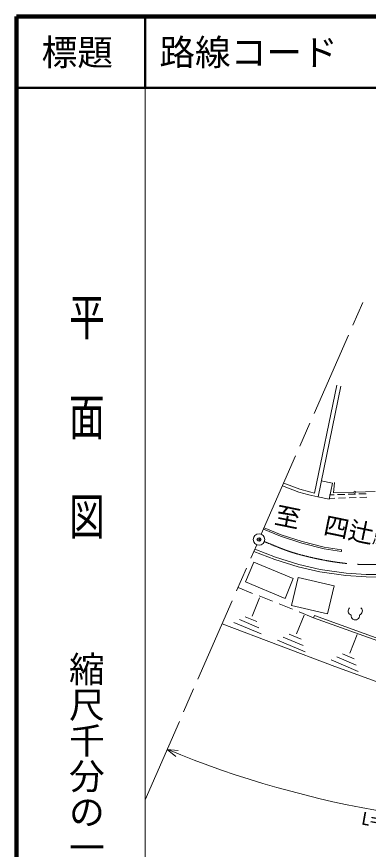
# Model space of a CAD drawing. Units: millimetres, scale not verified. Extents: x 40000 to 680000, y 20000 to 380000.
# Drawn here: x 40000 to 89294, y 263219 to 380000 of the extents above; entities that cross this region are included whole.
import ezdxf
from ezdxf.enums import TextEntityAlignment as Align

# ---------------------------------------------------------------- set-up
doc = ezdxf.new("R2010")
doc.units = ezdxf.units.MM
doc.header["$LTSCALE"] = 1000
doc.header["$PDMODE"] = 32
doc.header["$PDSIZE"] = 500
doc.linetypes.add('CHAIN', pattern=[18.5, 12, -1.5, 3.5, -1.5])
for name, color, linetype, lineweight in [('M-BGD', 7, 'Continuous', 13), ('M-BGD-HTXT', 7, 'Continuous', 13), ('M-BMK', 2, 'CHAIN', 13), ('M-BMK-SRVR', 3, 'Continuous', 13), ('M-STR-HTXT', 7, 'Continuous', 13), ('M-TTL', 2, 'Continuous', 140), ('M-TTL-BAND', 7, 'Continuous', 13), ('M-TTL-LINE', 7, 'Continuous', 50)]:
    doc.layers.add(name, color=color, linetype=linetype, lineweight=lineweight)
doc.layers.add('M-OTRS', color=6, linetype='Continuous')
doc.layers.add('M-TTL-TXT', color=7, linetype='Continuous')
doc.styles.add('@ＭＳ ゴシック', font='')
doc.styles.add('ＭＳ ゴシック', font='')
doc.styles.get('@ＭＳ ゴシック').set_extended_font_data('@MS Gothic')
doc.styles.get('ＭＳ ゴシック').set_extended_font_data('MS Gothic')

# ---------------------------------------------------------------- blocks, each defined once
blk = doc.blocks.new('園庭')
at = {"color": 7, "linetype": 'Continuous', "lineweight": 13}
for centre, start, end in [((-0.4, 0.4), 131.4195, 251.1424), ((0.4, 0.4), 288.8576, 48.5806), ((0, -0.25), 172.1402, 7.8598)]:
    blk.add_arc(centre, 0.6, start, end, dxfattribs=at)

msp = doc.modelspace()

# ---------------------------------------------------------------- linework, layer by layer
at = {"layer": 'M-BGD'}
for p, q in [((84878, 328300), (81756, 313185)), ((85446, 328183), (82240, 312665)), ((79552, 313304), (77265, 314201)), ((79688, 313713), (77438, 314595)), ((82704, 314910), (84271, 314586)), ((84271, 314586), (83807, 312341)), ((84432, 313214), (84565, 314662)), ((80948, 312924), (79552, 313304)), ((81051, 313342), (79688, 313713)), ((81756, 313185), (81051, 313342)), ((87242, 313298), (84432, 313214)), ((85984, 312998), (84985, 312966)), ((87483, 313045), (86484, 313013)), ((90241, 313387), (87542, 313307)), ((88983, 313091), (87983, 313060)), ((82235, 312638), (80948, 312924)), ((82235, 312638), (83817, 312312)), ((84485, 312951), (83860, 312931)), ((84606, 312454), (83876, 312431)), ((86105, 312501), (85106, 312470)), ((87604, 312548), (86605, 312517)), ((89104, 312595), (88104, 312564)), ((76990, 307160), (74599, 308106)), ((77058, 307348), (74680, 308289)), ((79963, 306182), (76990, 307160)), ((80020, 306374), (77058, 307348)), ((83080, 305383), (79963, 306182)), ((83121, 305579), (80020, 306374)), ((76176, 303867), (73241, 305000)), ((76295, 304207), (73385, 305330)), ((85515, 305004), (83080, 305383)), ((85546, 305202), (83121, 305579)), ((85515, 305004), (85546, 305202)), ((79467, 302829), (76176, 303867)), ((79563, 303177), (76295, 304207)), ((72073, 300727), (73225, 303497)), ((73225, 303497), (78774, 301189)), ((82484, 302123), (79467, 302829)), ((82550, 302477), (79563, 303177)), ((86186, 301969), (82550, 302477)), ((79475, 301355), (78546, 297413)), ((79475, 301355), (84490, 300173)), ((86149, 301611), (82484, 302123)), ((88995, 301418), (86149, 301611)), ((89009, 301778), (86186, 301969)), ((91255, 301393), (88995, 301418)), ((91246, 301753), (89009, 301778)), ((72073, 300727), (77623, 298419)), ((77623, 298419), (78774, 301189)), ((83561, 296231), (84490, 300173)), ((71028, 299942), (73076, 299123)), ((73028, 295929), (74040, 298487)), ((74005, 298751), (75862, 298008)), ((76790, 297637), (78647, 296894)), ((78546, 297413), (83561, 296231)), ((73674, 295163), (72044, 295843)), ((79212, 293465), (80305, 296046)), ((79576, 296523), (81623, 295704)), ((81623, 295704), (81732, 296005)), ((81623, 295704), (113466, 284209)), ((81732, 296005), (113570, 284512)), ((68808, 294866), (84588, 288856)), ((74255, 293430), (70450, 295019)), ((73964, 294296), (71247, 295431)), ((79862, 292689), (78198, 293381)), ((86682, 290733), (87742, 293357)), ((80426, 290938), (76541, 292553)), ((80144, 291813), (77369, 292967)), ((87866, 288173), (84084, 289793)), ((87591, 289061), (84889, 290218)), ((87316, 289948), (85695, 290642)), ((84588, 288856), (98139, 283893))]:
    msp.add_line(p, q, dxfattribs=at)
msp.add_circle((87392, 313303), 150, dxfattribs=at)
at = {"layer": 'M-BMK'}
for p, q in [((74292, 307402), (88779, 340522)), ((57995, 270144), (73650, 305936))]:
    msp.add_line(p, q, dxfattribs=at)
msp.add_open_spline([(74714, 306377), (76139, 305802), (77548, 305167), (79025, 304744), (81377, 304069), (83792, 303571), (86226, 303312), (89057, 303011), (91921, 303223), (94768, 303178)], degree=3, knots=[0, 0, 0, 0, 1, 1, 1, 2, 2, 2, 3, 3, 3, 3], dxfattribs=at)
at = {"layer": 'M-BMK-SRVR'}
msp.add_circle((73971, 306669), 800, dxfattribs=at)
at = {"layer": 'M-OTRS'}
msp.add_point((73971, 306669), dxfattribs=at)
at = {"layer": 'M-STR-HTXT'}
for q in [(62659, 277093), (62319, 276260)]:
    msp.add_line((61101, 277245), q, dxfattribs=at)
msp.add_arc((114960, 407232), 140703, 247.49338, 273.96386, dxfattribs=at)
at = {"layer": 'M-TTL'}
for p, q in [((40000, 380000), (40000, 20000)), ((680000, 380000), (40000, 380000))]:
    msp.add_line(p, q, dxfattribs=at)
at = {"layer": 'M-TTL-BAND'}
msp.add_line((58000, 370000), (58000, 20000), dxfattribs=at)
at = {"layer": 'M-TTL-LINE'}
for p, q in [((58000, 380000), (58000, 370000)), ((40000, 370000), (680000, 370000))]:
    msp.add_line(p, q, dxfattribs=at)

# ---------------------------------------------------------------- block references
at = {"layer": 'M-BGD', "xscale": 1000, "yscale": 1000}
msp.add_blockref('園庭', (87459, 296239), dxfattribs=at)

# ---------------------------------------------------------------- texts
at = {"layer": 'M-BGD-HTXT', "style": 'ＭＳ ゴシック'}
msp.add_text('至\u3000四辻駅', height=2566, rotation=348.429, dxfattribs=at).set_placement((84847, 308424), align=Align.MIDDLE_CENTER)
at = {"layer": 'M-STR-HTXT', "style": 'ＭＳ ゴシック'}
msp.add_text('L=70.0', height=1833, rotation=349.893, dxfattribs=at).set_placement((92206, 267873), align=Align.TOP_CENTER)
at = {"layer": 'M-TTL-BAND', "style": '@ＭＳ ゴシック', "width": 1.4}
msp.add_text('平  面  図', height=3666, rotation=270, dxfattribs=at).set_placement((49777, 306475), align=Align.MIDDLE_RIGHT)
at = {"layer": 'M-TTL-BAND', "style": '@ＭＳ ゴシック'}
msp.add_text('縮尺千分の一', height=3666, rotation=270, dxfattribs=at).set_placement((49777, 261030), align=Align.MIDDLE_RIGHT)
at = {"layer": 'M-TTL-TXT', "style": 'ＭＳ ゴシック'}
msp.add_text('標題', height=3666, dxfattribs=at).set_placement((48500, 375000), align=Align.MIDDLE_CENTER)
msp.add_text('路線コード', height=3666, dxfattribs=at).set_placement((60000, 375000), align=Align.MIDDLE_LEFT)

doc.saveas('drawing.dxf')
